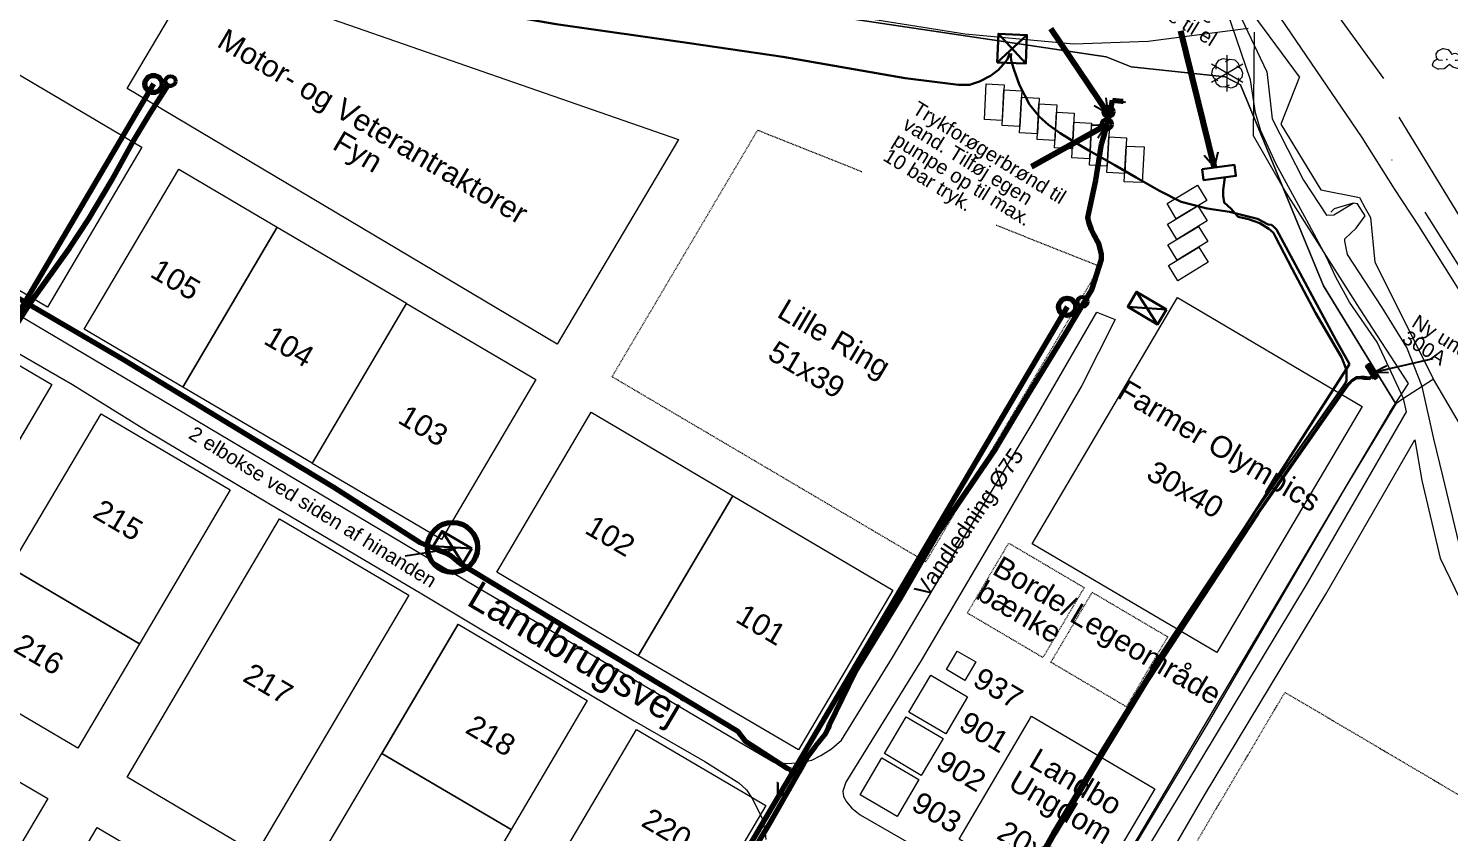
# Model space of a CAD drawing. Header units: metres. Extents: x 585637 to 586843, y 6137463 to 6138529.
# Drawn here: x 586380.6 to 586579.3, y 6138013.7 to 6138126.3 of the extents above; entities that cross this region are included whole.
import ezdxf
from ezdxf.enums import TextEntityAlignment as Align

# ---------------------------------------------------------------- set-up
doc = ezdxf.new("R2010")
doc.units = ezdxf.units.M
doc.header["$MEASUREMENT"] = 0
for name, pattern in [('DGN Style 2', [0.115207, 0.069124, -0.046083]), ('DGN Style 3', [0.16129, 0.115207, -0.046083]), ('DGN Style 4', [34.633132, 17.30575, -8.652875, 0.021632, -8.652875])]:
    doc.linetypes.add(name, pattern=pattern)
for name, color, linetype, lineweight in [('Alle felter', 7, 'Continuous', 13), ('anlægdiverse', 252, 'Continuous', 13), ('bygværk', 252, 'DGN Style 4', 13), ('Grundkort', 7, 'Continuous', 13), ('hegn', 252, 'Continuous', 13), ('hjælp', 30, 'Continuous', 13), ('jernbane gennemgående spor', 252, 'Continuous', 13), ('kn S Brønd Proj Standard', 1, 'Continuous', 70), ('ledn S grav Proj', 1, 'Continuous', 70), ('parkering', 252, 'Continuous', 13), ('Standnr', 7, 'Continuous', 0), ('Tekster', 7, 'Continuous', 0), ('Telt', 7, 'Continuous', 0), ('TF_E_---_Kabl-', 1, 'Continuous', 30), ('TF_E_---_Kabl_Midl', 5, 'DGN Style 2', 30), ('TF_T_---_LyslT', 6, 'Continuous', 30), ('TF_V_---_Bron-', 4, 'Continuous', 53), ('TF_V_---_Ledn-', 4, 'Continuous', 70), ('træ', 252, 'Continuous', 13), ('trægruppe', 252, 'Continuous', 13), ('TV_A_FKT_Skab', 1, 'Continuous', 53), ('TV_A_FKT_Skab -Bevares', 5, 'Continuous', 30), ('TV_A_INF_Tekst', 7, 'Continuous', 0), ('TV_G_---_Bron', 115, 'Continuous', 70), ('TX_S_MAL_BredL_00100', 7, 'Continuous', 13), ('vejkant', 252, 'Continuous', 13), ('vejnavn', 7, 'Continuous', 13)]:
    doc.layers.add(name, color=color, linetype=linetype, lineweight=lineweight)
doc.layers.add('jernbane hovedspor', color=7, linetype='Continuous', lineweight=13, true_color=0x848484)
doc.layers.add('tekniskareal sportsanlæg', color=7, linetype='Continuous', lineweight=13, true_color=0x848484)
doc.styles.get("Standard").update_dxf_attribs({"font": 'simplex.shx'})
doc.styles.add('Style-Arial', font='arial.ttf')
doc.styles.add('Style-Verdana', font='verdana.ttf')
doc.dimstyles.get("Standard").update_dxf_attribs({"dimtxt": 0.18, "dimasz": 0.18, "dimexe": 0.18, "dimexo": 0.0625, "dimgap": 0.09, "dimtad": 0, "dimtih": 1, "dimtoh": 1, "dimdec": 4, "dimzin": 3, "dimdsep": 46, "dimtxsty": 'Standard', "dimcen": 0.09, "dimadec": 0, "dimazin": 0, "dimtfac": 1, "dimtdec": 0, "dimtofl": 0, "dimtmove": 0, "dimatfit": 1, "dimfxl": 1, "dimtolj": 1, "dimtzin": 3, "dimarcsym": 0})
doc.dimstyles.new('Std08 - 1 100', dxfattribs={"dimtxt": 0.001949, "dimasz": 0.001949, "dimexe": 0.000974359, "dimexo": 0.0625, "dimgap": 0.000974359, "dimtad": 1, "dimzin": 0, "dimtxsty": 'Style-Verdana', "dimblk": 'TerminatorOpen', "dimcen": 0, "dimclrd": 256, "dimclre": 256, "dimadec": 0, "dimazin": 3, "dimtfac": 1, "dimtdec": 0, "dimtmove": 0, "dimatfit": 1, "dimldrblk": 'TerminatorOpen', "dimfxl": 0.000974359, "dimfxlon": 1, "dimfrac": 2, "dimtolj": 1, "dimtzin": 0, "dimlwd": -1, "dimlwe": -1, "dimarcsym": 0})

# ---------------------------------------------------------------- blocks, each defined once
blk = doc.blocks.new('TerminatorOpen_0.5')
at = {"color": 0, "linetype": 'ByBlock', "lineweight": -2}
for q in [(-1, 0.25), (-1, 0), (-1, -0.25)]:
    blk.add_line((0, 0), q, dxfattribs=at)
blk = doc.blocks.new('TerminatorOpen')
at = {"color": 0, "linetype": 'ByBlock', "lineweight": -2}
for q in [(-1, 0.5), (-1, 0), (-1, -0.5)]:
    blk.add_line((0, 0), q, dxfattribs=at)
blk = doc.blocks.new('XELSKA_4')
at = {"color": 0, "linetype": 'ByBlock', "lineweight": -2}
for p, q in [((0.603, 0.305), (-0.604, -0.305)), ((-0.604, 0.305), (0.603, -0.305))]:
    blk.add_line(p, q, dxfattribs=at)
blk.add_3dface([(0.603, 0.305), (-0.604, 0.305), (-0.604, -0.305), (0.603, -0.305)], dxfattribs=at)
blk = doc.blocks.new('TRAE')
at = {"color": 0, "linetype": 'ByBlock', "lineweight": -2}
for p, q in [((0, -0.253), (0, 0.253)), ((0.219, -0.127), (-0.219, 0.127)), ((0.219, 0.127), (-0.219, -0.127))]:
    blk.add_line(p, q, dxfattribs=at)
at = {"color": 0, "linetype": 'ByBlock', "lineweight": -2, "flags": 128}
for points in [[(-0.155, 0.06), (-0.155, 0.126), (-0.117, 0.182), (-0.055, 0.207), (0.01, 0.192), (0.012, 0.191)], [(-0.132, -0.104), (-0.188, -0.067), (-0.214, -0.005), (-0.202, 0.061), (-0.16, 0.104)], [(-0.023, 0.167), (0.038, 0.197), (0.105, 0.188), (0.156, 0.143), (0.174, 0.084)], [(0.133, 0.104), (0.189, 0.068), (0.216, 0.006), (0.203, -0.06), (0.162, -0.105)], [(0.027, -0.165), (-0.033, -0.196), (-0.099, -0.189), (-0.15, -0.145), (-0.169, -0.087)], [(0.158, -0.061), (0.156, -0.128), (0.117, -0.183), (0.054, -0.206), (-0.011, -0.19)]]:
    blk.add_lwpolyline(points, dxfattribs=at)
blk = doc.blocks.new('TRAGRP')
at = {"color": 0, "linetype": 'ByBlock', "lineweight": -2, "flags": 128}
for points in [[(0.037, -0.071), (-0.03, -0.125), (-0.043, -0.13), (-0.115, -0.138), (-0.126, -0.136), (-0.193, -0.1), (-0.205, -0.074), (-0.186, -0.022), (-0.186, -0.022), (-0.136, 0.007), (-0.136, 0.007)], [(-0.064, -0.015), (-0.116, -0.008), (-0.145, 0.023), (-0.15, 0.079), (-0.123, 0.121), (-0.056, 0.151), (-0.049, 0.152), (0.014, 0.138), (0.015, 0.138), (0.059, 0.09), (0.064, 0.073)], [(0.064, 0.073), (0.116, 0.09), (0.164, 0.071), (0.182, 0.03), (0.182, 0.022), (0.161, -0.008), (0.135, -0.016), (0.114, -0.013)], [(0.169, -0.005), (0.214, -0.026), (0.232, -0.069), (0.214, -0.113), (0.211, -0.116), (0.162, -0.133), (0.161, -0.133), (0.081, -0.108), (0.037, -0.071)]]:
    blk.add_lwpolyline(points, dxfattribs=at)
at = {"color": 0, "linetype": 'ByBlock', "lineweight": -2}
blk.add_point((0, 0), dxfattribs=at)
blk = doc.blocks.new('A')
at = {"layer": 'kn S Brønd Proj Standard'}
blk.add_circle((0, 0), 120, dxfattribs=at)
blk = doc.blocks.new('A_1')
at = {"layer": 'kn S Brønd Proj Standard'}
blk.add_circle((0, 0), 120, dxfattribs=at)

msp = doc.modelspace()

# ---------------------------------------------------------------- linework, layer by layer
at = {"layer": 'Alle felter', "color": 7, "lineweight": 13, "transparency": 33554534}
for p, q in [((586394.34, 6138117.87), (586404.05, 6138134.19)), ((586404.05, 6138134.19), (586471.5, 6138110.7)), ((586454.49, 6138082.06), (586394.34, 6138117.87)), ((586471.5, 6138110.7), (586454.49, 6138082.06))]:
    msp.add_line(p, q, dxfattribs=at)
at = {"layer": 'Alle felter', "color": 7, "linetype": 'DGN Style 2', "lineweight": 0, "transparency": 33554534}
for p, q in [((586462.2, 6138077.52), (586482.56, 6138112.03)), ((586482.56, 6138112.03), (586497.12, 6138106.23)), ((586515.91, 6138098.74), (586530.47, 6138092.95)), ((586506.09, 6138051.62), (586530.47, 6138092.95)), ((586462.2, 6138077.52), (586506.09, 6138051.62))]:
    msp.add_line(p, q, dxfattribs=at)
at = {"layer": 'Alle felter', "color": 7, "lineweight": 13, "transparency": 33554534, "flags": 128}
for points in [[(586359.1, 6138101.47), (586372.31, 6138123.85), (586396.42, 6138109.62), (586383.21, 6138087.24)], [(586388.37, 6138084.19), (586401.57, 6138106.58), (586415.35, 6138098.46), (586402.15, 6138076.07)], [(586402.15, 6138076.07), (586415.35, 6138098.46), (586433.44, 6138087.79), (586420.23, 6138065.4)], [(586420.22, 6138065.38), (586433.43, 6138087.77), (586451.51, 6138077.11), (586438.31, 6138054.72)], [(586446.06, 6138050.15), (586459.26, 6138072.54), (586479.07, 6138060.86), (586465.86, 6138038.47)], [(586465.86, 6138038.47), (586479.07, 6138060.86), (586501.45, 6138047.66), (586488.25, 6138025.27)]]:
    msp.add_lwpolyline(points, close=True, dxfattribs=at)
at = {"layer": 'Alle felter', "color": 7, "linetype": 'DGN Style 2', "lineweight": 0, "transparency": 33554534}
for points in [[(586517.67, 6138054.23), (586528.23, 6138048), (586522.46, 6138038.21), (586511.89, 6138044.44)], [(586529.35, 6138047.34), (586539.91, 6138041.11), (586534.13, 6138031.32), (586523.57, 6138037.55)]]:
    msp.add_lwpolyline(points, close=True, dxfattribs=at)
at = {"layer": 'Alle felter', "transparency": 33554534, "flags": 128}
msp.add_lwpolyline([(586520.88, 6138030.01), (586538.1, 6138019.85), (586527.94, 6138002.63), (586510.72, 6138012.79)], close=True, dxfattribs=at)
at = {"layer": 'anlægdiverse'}
for p, q in [((586551.51, 6138119.05), (586548.21, 6138128.62)), ((586553.77, 6138120.22), (586549.87, 6138128.51))]:
    msp.add_line(p, q, dxfattribs=at)
at = {"layer": 'bygværk'}
for p, q in [((586558.36, 6138119.49), (586530.38, 6138157.36)), ((586543.47, 6138155.85), (586570.09, 6138119.27)), ((586564.69, 6138096.82), (586566.27, 6138098.3))]:
    msp.add_line(p, q, dxfattribs=at)
at = {"layer": 'bygværk', "flags": 128}
for points in [[(586581.3, 6138099.09), (586572.22, 6138113.97), (586568.83, 6138111.68), (586585.66, 6138084.99), (586600.35, 6138059.68), (586608.16, 6138045.43), (586614.64, 6138032.72)], [(586566.27, 6138098.3), (586567.53, 6138100.02), (586566.47, 6138101.73), (586565.84, 6138101.81), (586563.22, 6138100.99), (586562.73, 6138100.56)]]:
    msp.add_lwpolyline(points, dxfattribs=at)
at = {"layer": 'Grundkort', "color": 7, "transparency": 33554534}
msp.add_line((586570.97, 6138072.54), (586530.2, 6138003.7), dxfattribs=at)
at = {"layer": 'Grundkort', "color": 7, "transparency": 33554534, "flags": 128}
for points in [[(586551.18, 6138126.26), (586537.17, 6138124.45), (586526.77, 6138124.05), (586511.58, 6138125.46), (586472.78, 6138131.65), (586452.18, 6138136.25), (586386.98, 6138151.05), (586357.38, 6138158.85), (586287.58, 6138183.64), (586240.57, 6138203.24), (586201.17, 6138223.04), (586161.57, 6138245.63), (586096.17, 6138284.63), (586040.37, 6138323.02), (586010.96, 6138273.97), (585938.36, 6138318.97), (585929.88, 6138321.11), (585921.17, 6138316.02), (585909.57, 6138302.62), (585904.17, 6138288.63), (585896.97, 6138267.62), (585894.48, 6138266.28)], [(586570.97, 6138072.54), (586573.6, 6138076.57), (586566.76, 6138087.1), (586556.32, 6138103.57), (586551.91, 6138111.22), (586552.04, 6138125.75)]]:
    msp.add_lwpolyline(points, dxfattribs=at)
at = {"layer": 'hegn', "flags": 128}
for points in [[(586114.2, 6138273.49), (586144.24, 6138254.33), (586157.23, 6138246.42), (586193.89, 6138226.33), (586206.42, 6138220.3), (586233.73, 6138206.75), (586287.29, 6138184.17), (586296.69, 6138180.71), (586334.3, 6138167.61), (586376.95, 6138153.98), (586406.19, 6138146.36), (586435.29, 6138139.25), (586463.95, 6138133.12), (586494.7, 6138127.75), (586531.3, 6138122.27), (586534.78, 6138120.89), (586547.95, 6138119.5), (586550.09, 6138118.37), (586553.46, 6138110.25), (586561.71, 6138090.24), (586571.82, 6138073.71), (586564.77, 6138062.04), (586545.24, 6138028.56), (586527.42, 6137998.77)], [(586558.36, 6138119.49), (586555.72, 6138112.86), (586561.32, 6138103.66), (586566.72, 6138102.58), (586567.54, 6138101.12), (586568.29, 6138099.78), (586568.87, 6138093.56), (586577.08, 6138077.16)], [(586607.85, 6138021.21), (586593.68, 6138048.87), (586577.08, 6138077.16)]]:
    msp.add_lwpolyline(points, dxfattribs=at)
at = {"layer": 'hjælp', "color": 30, "lineweight": 13, "transparency": 33554534}
for p, q in [((586383.82, 6138076.41), (586371.12, 6138054.88)), ((586440.65, 6138042.88), (586429.98, 6138024.8)), ((586458.73, 6138032.21), (586448.06, 6138014.13))]:
    msp.add_line(p, q, dxfattribs=at)
at = {"layer": 'jernbane gennemgående spor', "flags": 128}
msp.add_lwpolyline([(586585.71, 6138081.63), (586575.02, 6138098.63), (586571.66, 6138103.82), (586567.11, 6138110.98)], dxfattribs=at)
at = {"layer": 'jernbane hovedspor', "flags": 128}
msp.add_lwpolyline([(586567.11, 6138110.98), (586554.34, 6138129.77), (586552.25, 6138132.74), (586548.09, 6138138.21), (586542.62, 6138145.65), (586532.05, 6138159.74), (586519.59, 6138174.95)], dxfattribs=at)
at = {"layer": 'ledn S grav Proj', "flags": 128}
for points in [[(586398.05, 6138118.49), (586337.4, 6138015.64)], [(586525.85, 6138087.29), (586445.85, 6137951.63)]]:
    msp.add_lwpolyline(points, dxfattribs=at)
at = {"layer": 'parkering', "color": 251, "linetype": 'Continuous', "transparency": 33554534, "flags": 128}
for points in [[(586516.77, 6138113.37), (586514.28, 6138113.5), (586514.54, 6138118.5), (586517.04, 6138118.36)], [(586519.23, 6138112.53), (586516.74, 6138112.66), (586517, 6138117.65), (586519.49, 6138117.52)], [(586521.68, 6138111.5), (586519.19, 6138111.63), (586519.45, 6138116.62), (586521.94, 6138116.49)], [(586524.14, 6138110.59), (586521.64, 6138110.72), (586521.9, 6138115.71), (586524.4, 6138115.58)], [(586526.58, 6138109.41), (586524.08, 6138109.55), (586524.34, 6138114.54), (586526.84, 6138114.41)], [(586529.01, 6138108.03), (586526.51, 6138108.16), (586526.77, 6138113.15), (586529.27, 6138113.02)], [(586531.46, 6138107), (586528.96, 6138107.13), (586529.22, 6138112.12), (586531.72, 6138111.99)], [(586533.9, 6138105.95), (586531.41, 6138106.08), (586531.67, 6138111.07), (586534.17, 6138110.94)], [(586536.34, 6138104.68), (586533.84, 6138104.81), (586534.11, 6138109.8), (586536.6, 6138109.67)], [(586541.12, 6138099.6), (586539.82, 6138101.74), (586544.09, 6138104.34), (586545.39, 6138102.2)], [(586541.19, 6138096.71), (586539.89, 6138098.85), (586544.15, 6138101.45), (586545.45, 6138099.31)], [(586541.25, 6138093.82), (586539.95, 6138095.96), (586544.22, 6138098.56), (586545.52, 6138096.42)], [(586541.31, 6138090.94), (586540.01, 6138093.07), (586544.28, 6138095.67), (586545.58, 6138093.54)]]:
    msp.add_lwpolyline(points, close=True, dxfattribs=at)
at = {"layer": 'parkering', "color": 9, "linetype": 'DGN Style 3', "transparency": 33554534}
msp.add_lwpolyline([(586556.31, 6138033.34), (586585.39, 6138016.18), (586522.99, 6137910.42), (586493.91, 6137927.58)], close=True, dxfattribs=at)
at = {"layer": 'tekniskareal sportsanlæg', "flags": 128}
msp.add_lwpolyline([(586593.68, 6138048.87), (586577.08, 6138077.16), (586575.53, 6138076.13), (586572.91, 6138074.47), (586571.82, 6138073.71), (586561.71, 6138090.24), (586553.46, 6138110.25), (586550.09, 6138118.37), (586547.95, 6138119.5), (586534.78, 6138120.89), (586531.3, 6138122.27), (586494.7, 6138127.75), (586463.95, 6138133.12), (586435.29, 6138139.25), (586406.19, 6138146.36), (586376.95, 6138153.98)], dxfattribs=at)
at = {"layer": 'Telt', "color": 7, "lineweight": 13, "transparency": 33554534}
msp.add_line((586396.09, 6138040.15), (586387.46, 6138025.51), dxfattribs=at)
at = {"layer": 'Telt', "color": 7, "lineweight": 13, "transparency": 33554534, "flags": 128}
for points in [[(586365.74, 6138087.07), (586383.82, 6138076.41), (586371.12, 6138054.88), (586353.04, 6138065.55)], [(586390.71, 6138072.34), (586408.79, 6138061.67), (586396.09, 6138040.15), (586378.01, 6138050.82)], [(586415.68, 6138057.61), (586433.76, 6138046.94), (586412.43, 6138010.78), (586394.34, 6138021.45)], [(586378.01, 6138050.82), (586396.09, 6138040.15), (586387.46, 6138025.51), (586369.37, 6138036.18)], [(586440.65, 6138042.88), (586458.73, 6138032.21), (586448.06, 6138014.13), (586429.98, 6138024.8)], [(586465.62, 6138028.14), (586483.7, 6138017.48), (586473.03, 6137999.4), (586454.95, 6138010.06)], [(586429.98, 6138024.8), (586448.06, 6138014.13), (586437.39, 6137996.05), (586419.31, 6138006.71)], [(586383.25, 6138018.48), (586377.67, 6138009.02), (586371.64, 6138012.58), (586377.22, 6138022.04)], [(586396.19, 6138010.86), (586390.6, 6138001.39), (586384.57, 6138004.95), (586390.16, 6138014.41)]]:
    msp.add_lwpolyline(points, close=True, dxfattribs=at)
at = {"layer": 'Telt', "lineweight": 13, "transparency": 33554534, "flags": 128}
for points in [[(586541.27, 6138088.58), (586567.1, 6138073.34), (586546.78, 6138038.9), (586520.95, 6138054.14)], [(586510.48, 6138039.12), (586513.07, 6138037.59), (586511.54, 6138035.01), (586508.96, 6138036.54)], [(586506.76, 6138035.75), (586511.93, 6138032.7), (586508.88, 6138027.53), (586503.71, 6138030.58)], [(586503.33, 6138029.93), (586508.49, 6138026.88), (586505.45, 6138021.71), (586500.28, 6138024.76)], [(586499.94, 6138024.18), (586505.1, 6138021.13), (586502.05, 6138015.96), (586496.89, 6138019.01)]]:
    msp.add_lwpolyline(points, close=True, dxfattribs=at)
at = {"layer": 'TF_E_---_Kabl-', "linetype": 'Continuous'}
for p, q in [((586565.08, 6138076.21), (586565.72, 6138076.96)), ((586568.1, 6138077.41), (586568.49, 6138077.53)), ((586568.13, 6138077.15), (586568.49, 6138077.53))]:
    msp.add_line(p, q, dxfattribs=at)
at = {"layer": 'TF_E_---_Kabl-', "linetype": 'Continuous', "flags": 128}
for points in [[(586564.76, 6138076.64), (586564.93, 6138077), (586564.94, 6138077.3), (586564.9, 6138077.62), (586564.92, 6138078.5), (586564.22, 6138080.25), (586560.61, 6138086.45), (586557.33, 6138092.63), (586555.01, 6138097.09), (586554.69, 6138097.63), (586554.05, 6138098.22), (586552.81, 6138098.99), (586551.23, 6138099.57), (586549.79, 6138099.89), (586549.28, 6138100.39), (586548.79, 6138100.99), (586547.81, 6138101.89), (586547.65, 6138102.83), (586547.66, 6138103.68), (586547.91, 6138105.35)], [(586564.91, 6138076.33), (586565.65, 6138077.04), (586566.29, 6138077.47), (586566.91, 6138077.52), (586567.44, 6138077.48), (586568.1, 6138077.41)], [(586565.72, 6138076.96), (586566.31, 6138077.3), (586566.79, 6138077.29), (586567.38, 6138077.2), (586568.13, 6138077.15)], [(586485.64, 6137985.69), (586494.61, 6137987.95), (586506.57, 6137991.09), (586507.6, 6137991.4), (586508.6, 6137991.74), (586509.49, 6137992.03), (586510.16, 6137992.33), (586510.91, 6137992.7), (586511.78, 6137993.27), (586512.25, 6137993.66), (586512.7, 6137994.07), (586513.06, 6137994.47), (586513.6, 6137995.2), (586514.06, 6137995.96), (586514.47, 6137996.76), (586516.08, 6137999.76), (586520.22, 6138007.36), (586523.73, 6138013.66), (586530.73, 6138025.38), (586539.13, 6138038.97), (586552, 6138058.41), (586564.76, 6138076.64)], [(586564.91, 6138076.33), (586552.36, 6138058.32), (586539.48, 6138038.91), (586537.02, 6138034.99), (586530.91, 6138025.03), (586524.02, 6138013.59), (586520.5, 6138007.3), (586520.2, 6138006.75), (586520.07, 6138006.35), (586520.02, 6138006.01), (586520.06, 6138005.71), (586520.22, 6138005.36), (586520.6, 6138004.98), (586521.05, 6138004.69), (586521.51, 6138004.43), (586522.16, 6138004.14)], [(586565.08, 6138076.21), (586552.55, 6138058.31), (586537.18, 6138034.9), (586531.05, 6138024.85), (586524.28, 6138013.48), (586520.72, 6138007.23), (586520.26, 6138006.46), (586520.14, 6138005.89), (586520.42, 6138005.34), (586520.81, 6138005.04), (586521.31, 6138004.73), (586521.95, 6138004.38)]]:
    msp.add_lwpolyline(points, dxfattribs=at)
at = {"layer": 'TF_E_---_Kabl_Midl', "linetype": 'Continuous', "flags": 128}
msp.add_lwpolyline([(586544.74, 6138106.57), (586549.25, 6138107.15), (586549.45, 6138105.63), (586544.94, 6138105.04)], close=True, dxfattribs=at)
at = {"layer": 'TF_T_---_LyslT', "linetype": 'Continuous'}
for p, q in [((586520.22, 6138125.34), (586516.06, 6138121.51)), ((586516.23, 6138125.51), (586520.06, 6138121.35)), ((586553.95, 6138098.82), (586554.41, 6138098.79)), ((586530.6, 6138025.06), (586565.32, 6138079.29))]:
    msp.add_line(p, q, dxfattribs=at)
at = {"layer": 'TF_T_---_LyslT', "linetype": 'Continuous', "flags": 128}
for points in [[(586371.62, 6138146.18), (586385.48, 6138142.52), (586403.2, 6138137.97), (586412.1, 6138135.72), (586426.54, 6138132.09), (586437.4, 6138129.81), (586454.37, 6138126.88), (586473, 6138124.18), (586486.07, 6138122.28), (586503.21, 6138119.28), (586510.67, 6138118.39), (586512.19, 6138118.39), (586513.61, 6138118.83), (586515.11, 6138119.65), (586516.24, 6138120.48), (586517.44, 6138121.85), (586517.84, 6138122.82)], [(586518.03, 6138122.77), (586517.96, 6138122.21), (586518.05, 6138121.64), (586518.38, 6138120.57), (586519.18, 6138118.33), (586520.6, 6138115.63), (586521.96, 6138113.91), (586523.23, 6138112.77), (586524.87, 6138111.62), (586526.84, 6138110.39), (586528.87, 6138109.17), (586532.51, 6138107.11), (586535.5, 6138105.42), (586538.76, 6138103.52), (586541.8, 6138101.97), (586545.44, 6138101.04), (586548.58, 6138100.61), (586552.49, 6138099.59), (586553.95, 6138098.82)], [(586565.32, 6138079.29), (586563.45, 6138082.66), (586555.14, 6138098.14), (586554.73, 6138098.54), (586554.41, 6138098.79)], [(586516.1, 6137999.77), (586520.29, 6138007.43), (586523.78, 6138013.71), (586530.6, 6138025.06)]]:
    msp.add_lwpolyline(points, dxfattribs=at)
msp.add_lwpolyline([(586516.06, 6138121.51), (586520.06, 6138121.35), (586520.22, 6138125.34), (586516.23, 6138125.51)], close=True, dxfattribs=at)
at = {"layer": 'TF_V_---_Bron-', "linetype": 'Continuous'}
for centre in [(586400.43, 6138118.9), (586531.63, 6138114.58), (586531.4, 6138112.87), (586527.98, 6138088.01)]:
    msp.add_circle(centre, 0.7, dxfattribs=at)
at = {"layer": 'TF_V_---_Ledn-'}
for p, q in [((586397.53, 6138114.31), (586400.18, 6138118.48)), ((586531.72, 6138113.96), (586531.95, 6138114.96)), ((586531.95, 6138114.96), (586532.17, 6138116.2)), ((586532.17, 6138116.2), (586533.51, 6138116.09)), ((586533.51, 6138116.09), (586533.66, 6138116.07)), ((586533.66, 6138116.07), (586533.65, 6138115.85)), ((586395.06, 6138110.19), (586397.53, 6138114.31)), ((586531.25, 6138112.15), (586531.72, 6138113.96)), ((586530.64, 6138110.05), (586530.97, 6138111.1)), ((586530.97, 6138111.1), (586531.25, 6138112.15)), ((586392.23, 6138105.04), (586395.06, 6138110.19)), ((586388.99, 6138099.6), (586392.23, 6138105.04)), ((586386.28, 6138095.53), (586388.99, 6138099.6)), ((586381, 6138088.11), (586386.28, 6138095.53)), ((586377.1, 6138082), (586381, 6138088.11)), ((586525.52, 6138083.37), (586528.55, 6138088.44)), ((586519.97, 6138074.33), (586525.52, 6138083.37)), ((586515.88, 6138067.49), (586519.97, 6138074.33)), ((586507.83, 6138055.71), (586515.88, 6138067.49)), ((586502.55, 6138046.51), (586507.83, 6138055.71)), ((586496.22, 6138036.25), (586502.55, 6138046.51)), ((586492.59, 6138028.8), (586496.22, 6138036.25)), ((586484.04, 6138014.6), (586488.19, 6138021.88)), ((586479.57, 6138007.28), (586484.04, 6138014.6))]:
    msp.add_line(p, q, dxfattribs=at)
at = {"layer": 'TF_V_---_Ledn-', "flags": 128}
for points in [[(586528.55, 6138088.44), (586529.28, 6138089.67), (586530.63, 6138093.92), (586530.64, 6138094.32), (586530.64, 6138094.66), (586530.39, 6138095.77), (586530.26, 6138096.14), (586529.97, 6138096.73), (586529.88, 6138096.96), (586529.57, 6138097.42), (586529.27, 6138098.09), (586528.89, 6138099.15), (586528.74, 6138099.82), (586529.86, 6138105.02), (586530.64, 6138110.05)], [(586437.82, 6138053.25), (586435.35, 6138054.28), (586423.29, 6138062), (586412.32, 6138068.62), (586393.6, 6138080.02), (586375.04, 6138090.85), (586370.14, 6138093.69)], [(586440.88, 6138051.39), (586439.67, 6138052.38), (586438.97, 6138052.84), (586437.82, 6138053.25)], [(586487.12, 6138022.49), (586486.69, 6138022.66), (586481.67, 6138025.93), (586480.84, 6138026.46), (586479.79, 6138027.84), (586440.88, 6138051.39)], [(586488.19, 6138021.88), (586488.42, 6138022.28), (586489.61, 6138024.43), (586490.64, 6138025.8), (586492.03, 6138027.52), (586492.46, 6138028.36), (586492.59, 6138028.8)], [(586487.12, 6138022.49), (586487.71, 6138022.09), (586488.19, 6138021.88)]]:
    msp.add_lwpolyline(points, dxfattribs=at)
at = {"layer": 'TV_A_FKT_Skab'}
for p, q in [((586567.75, 6138078.96), (586569.14, 6138077.44)), ((586568.12, 6138079.17), (586568.77, 6138077.27))]:
    msp.add_line(p, q, dxfattribs=at)
at = {"layer": 'TV_A_FKT_Skab', "flags": 128}
msp.add_lwpolyline([(586568.77, 6138077.27), (586569.14, 6138077.44), (586568.12, 6138079.17), (586567.75, 6138078.96), (586568.77, 6138077.27)], dxfattribs=at)
at = {"layer": 'TV_G_---_Bron'}
msp.add_circle((586439.87, 6138053.63), 3.5, dxfattribs=at)
at = {"layer": 'vejkant', "flags": 128}
for points in [[(586528.47, 6137997.24), (586542.5, 6138020.45), (586559.47, 6138048.6), (586573.31, 6138072.61), (586572.91, 6138074.47), (586569.2, 6138082.33), (586565.35, 6138087.94), (586563.45, 6138091.43), (586562.14, 6138094.23), (586559.39, 6138099.4), (586555.1, 6138107.26), (586552.93, 6138111.93), (586552.19, 6138114.46), (586551.51, 6138119.05)], [(586553.77, 6138120.22), (586554.36, 6138115.3), (586554.53, 6138113.59), (586558.9, 6138105.01), (586562.11, 6138100.14), (586563.15, 6138100.17), (586565.84, 6138101.81)], [(586602.26, 6138011.72), (586592.5, 6138029.64), (586585.64, 6138043.36), (586580.91, 6138053.16), (586578.42, 6138063.63), (586577.16, 6138068.8), (586575.53, 6138076.13), (586573.34, 6138081.6), (586569.91, 6138087.22), (586565.06, 6138094.6), (586564.68, 6138096.48), (586564.69, 6138096.82), (586566.27, 6138098.3)], [(586367.11, 6138087.7), (586386.71, 6138076.41), (586397.05, 6138069.98), (586414.26, 6138059.7), (586435.57, 6138047.11), (586455.74, 6138035.04), (586465.29, 6138029.34), (586475.17, 6138023.67), (586479.94, 6138020.69), (586480.99, 6138019.7), (586481.78, 6138018.49), (586482.51, 6138017.15), (586483.17, 6138015.7), (586483.58, 6138014), (586483.7, 6138012.73)], [(586379.02, 6138086.27), (586399.31, 6138074.24), (586419.85, 6138062.01), (586443.11, 6138048.18), (586460.67, 6138037.85), (586480.78, 6138025.94), (586484.81, 6138023.55), (586486.76, 6138023.38), (586488.48, 6138023.51), (586490.12, 6138023.85), (586491.4, 6138024.48), (586492.88, 6138025.42), (586494.28, 6138026.65), (586501.44, 6138038.21), (586509.6, 6138051.99), (586521.1, 6138071.17), (586530.02, 6138086.54), (586531.18, 6138086.08), (586532.58, 6138085.52), (586527.88, 6138076.28), (586516.37, 6138056.42), (586505.42, 6138037.8), (586494.9, 6138020.75), (586494.46, 6138019.51), (586494.55, 6138018.75), (586494.98, 6138018.03), (586495.73, 6138017.12), (586496.88, 6138016.19), (586510.61, 6138008.29)], [(586476.7, 6137902.99), (586481.9, 6137911.86), (586484.23, 6137916.03), (586486.67, 6137920.42), (586490.94, 6137928.24), (586500.22, 6137943.94), (586515.28, 6137969.09), (586529.22, 6137991.61), (586545.08, 6138018.93), (586562.04, 6138047.08), (586574.47, 6138068.67), (586575.44, 6138062.98), (586578.02, 6138052.13), (586582.9, 6138042.01), (586589.78, 6138028.26), (586600.42, 6138008.6)]]:
    msp.add_lwpolyline(points, dxfattribs=at)

# ---------------------------------------------------------------- block references
at = {"layer": 'kn S Brønd Proj Standard'}
for name, p, xscale, yscale, zscale, rotation in [('A_1', (586398.05, 6138118.49), 0.01000000000109097, 0.009999999994297801, 0.01000000000109097, 2.570028884614668e-09), ('A', (586525.85, 6138087.29), 0.01000000000113043, 0.00999999999653923, 0.01000000000113043, 6.698619481951972e-09)]:
    msp.add_blockref(name, p, dxfattribs=dict(at, xscale=xscale, yscale=yscale, zscale=zscale, rotation=rotation))
at = {"layer": 'træ', "xscale": 10.00000000109297, "yscale": 9.99999999834693, "zscale": 10, "rotation": 1.90640763482383e-08}
msp.add_blockref('TRAE', (586548.23, 6138119.98), dxfattribs=at)
at = {"layer": 'trægruppe', "xscale": 10.00000000087454, "yscale": 9.99999999761561, "zscale": 10, "rotation": 5.541441936317615e-09}
msp.add_blockref('TRAGRP', (586578.98, 6138121.92), dxfattribs=at)
at = {"layer": 'TV_A_FKT_Skab -Bevares', "zscale": 4.000000000000001}
for p, xscale, yscale, rotation in [((586537.03, 6138087.12), 3.998821094429376, 3.998821053429844, 329.4505696245203), ((586439.88, 6138053.63), 3.998817595442265, 3.998817554093429, 329.4505708687829)]:
    msp.add_blockref('XELSKA_4', p, dxfattribs=dict(at, xscale=xscale, yscale=yscale, rotation=rotation))

# ---------------------------------------------------------------- texts
at = {"layer": 'Alle felter', "color": 7, "linetype": 'Continuous', "lineweight": 13, "transparency": 33554534, "char_height": 2.999, "attachment_point": 5, "rotation": 329.4588, "line_spacing_factor": 0.6, "style": 'Style-Arial'}
for s, insert in [('51x39', (586489.41, 6138078.5)), ('30x40', (586542.38, 6138061.72))]:
    msp.add_mtext(s, dxfattribs=dict(at, insert=insert))
at = {"layer": 'ledn S grav Proj', "style": 'Style-Arial', "width": 1.5}
msp.add_text('V', height=1.8, rotation=329.5, dxfattribs=at).set_placement((586485.85, 6138019.46), align=Align.MIDDLE_CENTER)
at = {"layer": 'Standnr', "linetype": 'Continuous', "transparency": 33554534, "style": 'Style-Arial', "width": 1.000002}
for s, rotation, p in [('105', 329.4588, (586397.39, 6138091.61)), ('104', 329.4588, (586413.28, 6138082.24)), ('103', 329.4588, (586432.04, 6138071.17)), ('215', 329.5034, (586389.35, 6138057.94)), ('102', 329.4588, (586458.19, 6138055.73)), ('101', 329.4588, (586479.28, 6138043.3)), ('216', 329.5034, (586378.27, 6138039.17)), ('217', 329.5034, (586410.35, 6138035.02)), ('937', 329.4588, (586512.45, 6138034.41)), ('218', 329.5034, (586441.48, 6138027.79)), ('901', 329.4588, (586510.49, 6138028.27)), ('902', 329.4588, (586507.28, 6138022.82)), ('903', 329.4588, (586503.86, 6138017.03)), ('220', 329.5034, (586466.09, 6138014.74))]:
    msp.add_text(s, height=2.999, rotation=rotation, dxfattribs=at).set_placement(p)
at = {"layer": 'Tekster', "color": 7, "linetype": 'Continuous', "transparency": 33554534, "attachment_point": 5, "rotation": 329.4417, "line_spacing_factor": 0.825005, "style": 'Style-Arial'}
for s, insert, char_height in [('\\PMotor- og Veterantraktorer\\PFyn\\P\\P', (586427.48, 6138110.4), 2.9991), ('Lille Ring', (586493.04, 6138082.5), 2.999), ('Farmer Olympics', (586546.9, 6138067.48), 2.9991), ('Borde/\\Pbænke', (586520.21, 6138046.36), 2.999), ('Legeområde', (586536.66, 6138038.33), 2.999), ('Landbo\\PUngdom', (586525.8, 6138018.66), 2.999), ('20x20', (586521.48, 6138011.35), 2.999)]:
    msp.add_mtext(s, dxfattribs=dict(at, insert=insert, char_height=char_height))
at = {"layer": 'TV_A_INF_Tekst', "linetype": 'Continuous', "style": 'Style-Arial', "width": 1}
msp.add_text('2 elbokse ved siden af hinanden', height=1.9994, rotation=328.2116, dxfattribs=at).set_placement((586402.8, 6138069))
at = {"layer": 'TV_A_INF_Tekst', "linetype": 'Continuous', "style": 'Style-Arial'}
msp.add_text('Vandledning Ø75', height=2.25, rotation=55.6703, dxfattribs=at).set_placement((586512.11, 6138057.11), align=Align.MIDDLE_CENTER)
at = {"layer": 'TV_A_INF_Tekst', "linetype": 'Continuous', "char_height": 1.9994, "attachment_point": 7, "rotation": 328.2116, "line_spacing_factor": 0.776524, "style": 'Style-Verdana'}
for s, insert in [('\\fArial|b0|i0|c00|p39;Container med "Fynske\\Pdyrskue" hovedtavle til el', (586519.45, 6138139.39)), ('\\fArial|b0|i0|c00|p39;Trykforøgerbrønd til\\Pvand. Tilføj egen\\Ppumpe op til max.\\P10 bar tryk.', (586499.62, 6138107.39)), ('\\fArial|b0|i0|c00|p39;Ny undertavle (UT1)\\P300A ', (586572.51, 6138082.41))]:
    msp.add_mtext(s, dxfattribs=dict(at, insert=insert))
at = {"layer": 'vejnavn', "color": 7, "linetype": 'Continuous', "lineweight": 0, "transparency": 33554534, "style": 'Style-Arial', "width": 1.000002}
msp.add_text('Landbrugsvej', height=3.9988, rotation=329.4588, dxfattribs=at).set_placement((586441.65, 6138045.68))
at = {"layer": 'vejnavn', "transparency": 33554534, "style": 'Style-Arial', "width": 1.000002}
msp.add_text('Landbrugsvej', height=3.9988, rotation=329.4588, dxfattribs=at).set_placement((586441.65, 6138045.68))

# ---------------------------------------------------------------- leaders
at = {"layer": 'TV_A_INF_Tekst', "linetype": 'Continuous'}
for points, override in [([(586568.73, 6138078.13), (586577.06, 6138080.08)], {"dimscale": 0, "dimtxt": 1.999411, "dimasz": 1.999411, "dimgap": 0.999705, "dimtad": 1, "dimtxsty": 'Style-Arial', "dimldrblk": 'TerminatorOpen_0.5'}), ([(586440.38, 6138053.54), (586433.26, 6138052.42)], {"dimscale": 0, "dimtxt": 1.99941, "dimasz": 1.99941, "dimgap": 0.999705, "dimtad": 1, "dimtxsty": 'Style-Arial', "dimldrblk": 'TerminatorOpen_0.5'})]:
    msp.add_leader(points, dimstyle='Standard', override=override, dxfattribs=at)
at = {"layer": 'TX_S_MAL_BredL_00100', "ltscale": 0.999804}
for points in [[(586531.58, 6138114.33), (586523.58, 6138126.2)], [(586546.46, 6138106.79), (586541.76, 6138125.92)], [(586531.4, 6138112.77), (586520.84, 6138106.87)]]:
    msp.add_leader(points, dimstyle='Std08 - 1 100', override={"dimscale": 0, "dimtxt": 1.999411, "dimasz": 1.999411, "dimgap": 0.999705, "dimtxsty": 'Style-Arial', "dimclrd": 0, "dimlwd": 65534}, dxfattribs=at)

doc.saveas('drawing.dxf')
